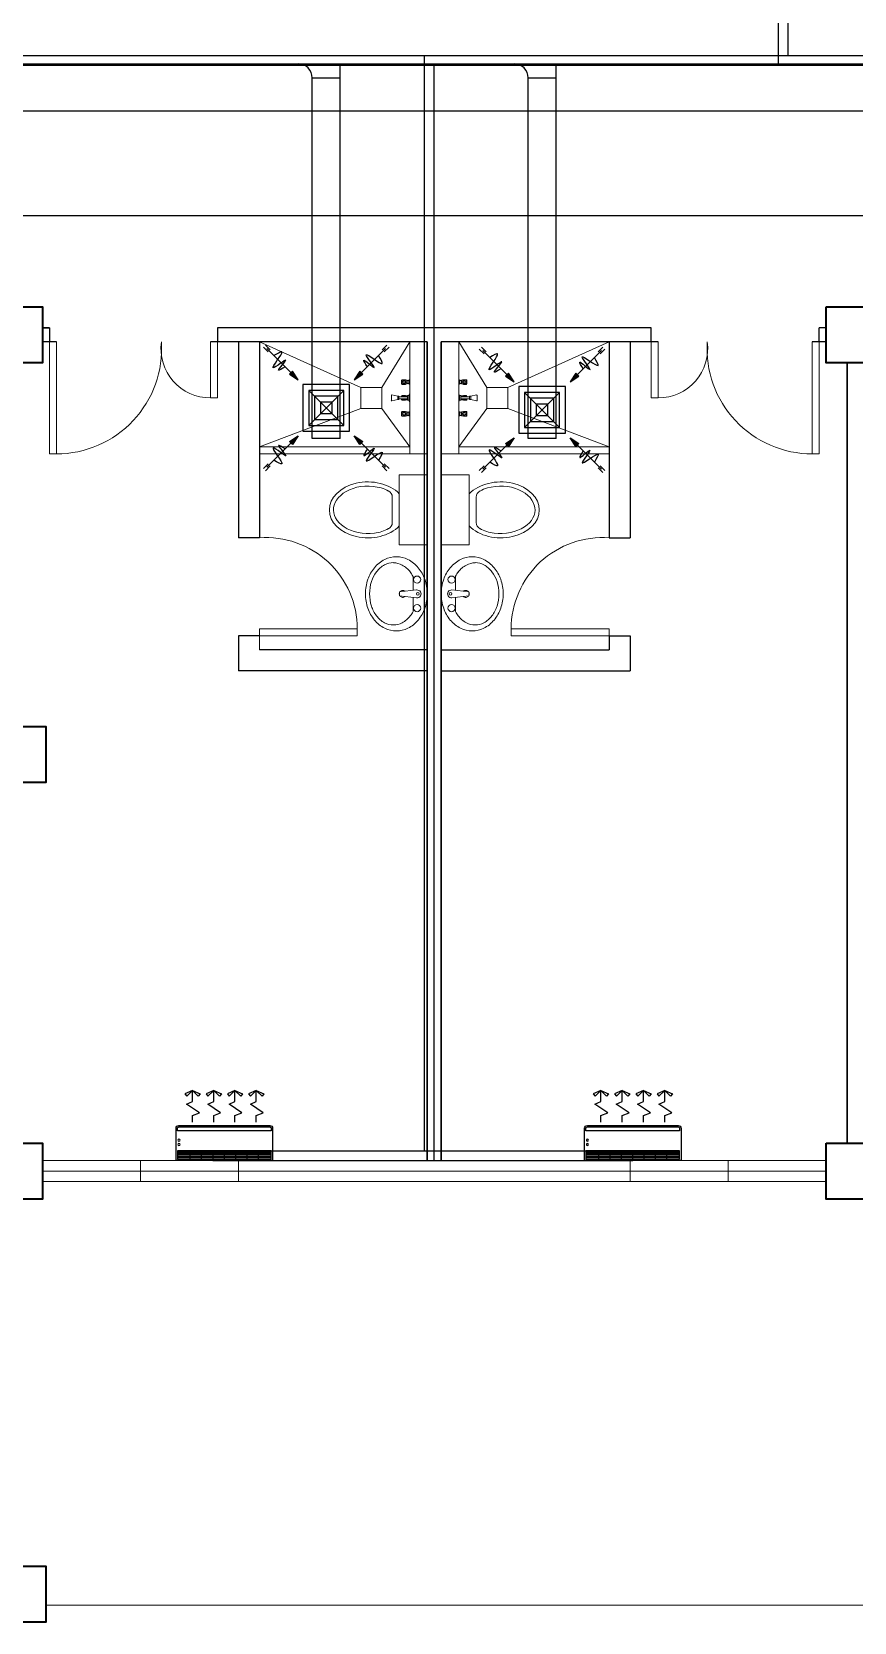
# Model space of a CAD drawing. Header units: millimetres. Extents: x 103 to 228, y 86 to 129.
# Drawn here: x 129.42 to 135.3, y 86.23 to 97.6 of the extents above; entities that cross this region are included whole.
import ezdxf

# ---------------------------------------------------------------- set-up
doc = ezdxf.new("R2010")
doc.units = ezdxf.units.MM
for name, color, linetype in [('ahu line', 150, 'Continuous'), ('AIR', 7, 'Continuous'), ('AIR-00', 8, 'Continuous'), ('AIR-02', 2, 'Continuous'), ('AIR-03', 30, 'Continuous'), ('exhaust', 130, 'Continuous'), ('fcu line', 3, 'Continuous'), ('fcu return', 240, 'Continuous')]:
    doc.layers.add(name, color=color, linetype=linetype)

# ---------------------------------------------------------------- blocks, each defined once
blk = doc.blocks.new('CARRIER-S30-32 (FCD)')
at = {"layer": 'AIR-00'}
for p, q in [((0.825, -0.05), (-0.825, -0.05)), ((0.825, -0.075), (-0.825, -0.075)), ((0.825, -0.1), (-0.825, -0.1)), ((0.825, -0.125), (-0.825, -0.125)), ((0.825, -0.15), (-0.825, -0.15)), ((-0.6, -0.025), (-0.6, -0.175)), ((-0.4, -0.025), (-0.4, -0.175)), ((-0.2, -0.025), (-0.2, -0.175)), ((0, -0.025), (0, -0.175)), ((0.2, -0.025), (0.2, -0.175)), ((0.4, -0.025), (0.4, -0.175)), ((0.6, -0.025), (0.6, -0.175))]:
    blk.add_line(p, q, dxfattribs=at)
for points in [[(-0.825, -0.025), (0.825, -0.025), (0.825, -0.175), (-0.825, -0.175)], [(-0.664, -1.134), (-0.562, -1.239), (-0.697, -1.177)], [(-0.461, -1.134), (-0.562, -1.239), (-0.428, -1.177)], [(-0.289, -1.134), (-0.188, -1.239), (-0.322, -1.177)], [(-0.086, -1.134), (-0.188, -1.239), (-0.053, -1.177)], [(0.086, -1.134), (0.187, -1.239), (0.053, -1.177)], [(0.289, -1.134), (0.187, -1.239), (0.322, -1.177)], [(0.461, -1.134), (0.562, -1.239), (0.428, -1.177)], [(0.664, -1.134), (0.562, -1.239), (0.697, -1.177)]]:
    blk.add_lwpolyline(points, close=True, dxfattribs=at)
blk.add_lwpolyline([(-0.8, -0.595), (0.8, -0.595, 0.414214), (0.825, -0.57), (0.825, -0.525), (-0.825, -0.525), (-0.825, -0.57, 0.414214)], format="xyb", close=True, dxfattribs=at)
for points in [[(-0.562, -0.678), (-0.562, -0.794), (-0.44, -0.843), (-0.667, -0.996), (-0.562, -1.044), (-0.562, -1.239)], [(-0.188, -0.678), (-0.188, -0.794), (-0.065, -0.843), (-0.292, -0.996), (-0.188, -1.044), (-0.188, -1.239)], [(0.187, -0.678), (0.187, -0.794), (0.31, -0.843), (0.083, -0.996), (0.187, -1.044), (0.187, -1.239)], [(0.562, -0.678), (0.562, -0.794), (0.685, -0.843), (0.458, -0.996), (0.562, -1.044), (0.562, -1.239)]]:
    blk.add_lwpolyline(points, dxfattribs=at)
at = {"layer": 'AIR-02'}
for centre in [(-0.8, -0.285), (-0.8, -0.36)]:
    blk.add_circle(centre, 0.0187, dxfattribs=at)
at = {"layer": 'AIR-03'}
blk.add_lwpolyline([(-0.8, -0.62), (0.8, -0.62, 0.414214), (0.85, -0.57), (0.85, 0), (-0.85, 0), (-0.85, -0.57, 0.414214)], format="xyb", close=True, dxfattribs=at)
blk = doc.blocks.new('GRILL-C-IN')
at = {"layer": 'AIR-00', "ltscale": 3}
for p, q in [((-0.623, 0.601), (-0.674, 0.651)), ((-0.601, 0.623), (-0.651, 0.674)), ((-0.637, 0.637), (-0.3, 0.3)), ((0.637, 0.637), (0.3, 0.3)), ((0.601, 0.623), (0.651, 0.674)), ((0.623, 0.601), (0.674, 0.651)), ((-0.637, -0.637), (-0.3, -0.3)), ((0.637, -0.637), (0.3, -0.3)), ((-0.623, -0.601), (-0.674, -0.651)), ((-0.601, -0.623), (-0.651, -0.674)), ((0.601, -0.623), (0.651, -0.674)), ((0.623, -0.601), (0.674, -0.651))]:
    blk.add_line(p, q, dxfattribs=at)
at = {"layer": 'AIR-00', "color": 50}
for p, q in [((-0.188, 0.187), (0.187, -0.188)), ((0.187, 0.187), (-0.188, -0.188))]:
    blk.add_line(p, q, dxfattribs=at)
at = {"layer": 'AIR-00', "ltscale": 3}
for points in [[(-0.362, 0.393), (-0.393, 0.362), (-0.3, 0.3)], [(0.393, 0.362), (0.362, 0.393), (0.3, 0.3)], [(-0.362, -0.393), (-0.393, -0.362), (-0.3, -0.3)], [(0.393, -0.362), (0.362, -0.393), (0.3, -0.3)]]:
    blk.add_lwpolyline(points, close=True, dxfattribs=at)
at = {"layer": 'AIR-00', "color": 50}
for points in [[(-0.188, -0.188), (0.187, -0.188), (0.187, 0.187), (-0.188, 0.187)], [(-0.125, -0.125), (0.125, -0.125), (0.125, 0.125), (-0.125, 0.125)], [(-0.062, -0.062), (0.062, -0.062), (0.062, 0.062), (-0.062, 0.062)]]:
    blk.add_lwpolyline(points, close=True, dxfattribs=at)
at = {"layer": 'AIR-00', "ltscale": 3}
for points in [[(-0.441, 0.441), (-0.512, 0.404), (-0.432, 0.514), (-0.568, 0.43), (-0.477, 0.6), (-0.561, 0.561)], [(0.441, 0.441), (0.404, 0.512), (0.514, 0.432), (0.43, 0.568), (0.6, 0.477), (0.561, 0.561)], [(-0.441, -0.441), (-0.512, -0.404), (-0.432, -0.514), (-0.568, -0.43), (-0.477, -0.6), (-0.561, -0.561)], [(0.441, -0.441), (0.404, -0.512), (0.514, -0.432), (0.43, -0.568), (0.6, -0.477), (0.561, -0.561)]]:
    blk.add_spline(points, degree=3, dxfattribs=at)
for points in [[(-0.3, 0.3), (-0.362, 0.393), (-0.393, 0.362)], [(0.3, 0.3), (0.393, 0.362), (0.362, 0.393)], [(-0.3, -0.3), (-0.362, -0.393), (-0.393, -0.362)], [(0.3, -0.3), (0.393, -0.362), (0.362, -0.393)]]:
    blk.add_solid(points, dxfattribs=at)
at = {"layer": 'AIR-03', "color": 6}
blk.add_lwpolyline([(-0.25, -0.25), (0.25, -0.25), (0.25, 0.25), (-0.25, 0.25)], close=True, dxfattribs=at)

msp = doc.modelspace()

# ---------------------------------------------------------------- linework, layer by layer
at = {"color": 8, "lineweight": 25}
for p, q in [((129.55, 95.482), (129.5, 95.482)), ((129.5, 95.482), (129.55, 95.482)), ((129.55, 95.482), (129.55, 95.382)), ((133.85, 95.482), (130.75, 95.482)), ((130.75, 95.482), (130.75, 95.382)), ((133.85, 95.382), (133.85, 95.482)), ((135.1, 95.482), (135.05, 95.482)), ((135.05, 95.382), (135.05, 95.482)), ((129.6, 95.382), (129.5, 95.382)), ((132.25, 95.382), (130.7, 95.382)), ((132.25, 89.532), (132.25, 95.382)), ((132.25, 95.382), (132.25, 89.532)), ((132.35, 89.532), (132.35, 95.382)), ((132.35, 95.382), (132.35, 89.532)), ((133.9, 95.382), (132.35, 95.382)), ((135.1, 95.382), (135, 95.382)), ((135.25, 89.657), (135.25, 95.232)), ((135.25, 95.232), (135.25, 89.657)), ((132.25, 92.996), (132.25, 94.946))]:
    msp.add_line(p, q, dxfattribs=at)
at = {"color": 8, "lineweight": 25, "ltscale": 0.3}
for p, q in [((130.9, 95.382), (130.9, 93.982)), ((131.05, 95.382), (131.05, 93.982)), ((133.55, 95.382), (133.55, 93.982)), ((133.7, 95.382), (133.7, 93.982)), ((131.05, 93.982), (130.9, 93.982)), ((133.55, 93.982), (133.7, 93.982)), ((130.9, 93.282), (130.9, 93.032)), ((131.05, 93.282), (130.9, 93.282)), ((133.55, 93.282), (133.55, 93.182)), ((133.55, 93.282), (133.7, 93.282)), ((133.7, 93.282), (133.7, 93.032)), ((132.25, 93.182), (131.05, 93.182)), ((132.35, 93.182), (133.55, 93.182)), ((132.25, 93.032), (130.9, 93.032)), ((132.35, 93.032), (133.7, 93.032))]:
    msp.add_line(p, q, dxfattribs=at)
at = {"color": 8, "lineweight": 9}
for p, q in [((132.125, 95.382), (131.05, 95.382)), ((132.125, 95.382), (132.125, 94.582)), ((132.475, 95.382), (132.475, 94.582)), ((132.039, 94.994), (131.997, 95.003)), ((132.066, 95.109), (132.066, 95.083)), ((132.066, 95.109), (132.067, 95.109)), ((132.066, 95.083), (132.067, 95.083)), ((132.067, 95.109), (132.069, 95.112)), ((132.067, 95.109), (132.067, 95.083)), ((132.067, 95.083), (132.069, 95.079)), ((132.069, 95.112), (132.069, 95.079)), ((132.069, 95.112), (132.091, 95.112)), ((132.069, 95.079), (132.091, 95.079)), ((132.078, 95.109), (132.09, 95.109)), ((132.078, 95.102), (132.09, 95.102)), ((132.078, 95.09), (132.09, 95.09)), ((132.078, 95.083), (132.09, 95.083)), ((132.091, 95.112), (132.095, 95.11)), ((132.091, 95.109), (132.091, 95.102)), ((132.091, 95.083), (132.091, 95.09)), ((132.091, 95.079), (132.095, 95.081)), ((132.097, 95.11), (132.103, 95.11)), ((132.097, 95.082), (132.103, 95.082)), ((132.103, 95.11), (132.105, 95.109)), ((132.103, 95.11), (132.103, 95.082)), ((132.103, 95.082), (132.105, 95.082)), ((132.105, 95.109), (132.105, 95.082)), ((132.117, 95.107), (132.105, 95.107)), ((132.117, 95.084), (132.105, 95.084)), ((132.124, 95.113), (132.117, 95.109)), ((132.117, 95.109), (132.117, 95.082)), ((132.124, 95.079), (132.117, 95.082)), ((132.119, 94.999), (132.125, 95.011)), ((132.124, 95.113), (132.124, 95.079)), ((132.124, 95.113), (132.125, 95.113)), ((132.124, 95.079), (132.125, 95.079)), ((132.125, 95.113), (132.125, 95.079)), ((132.125, 95.011), (132.125, 94.953)), ((132.475, 95.113), (132.475, 95.079)), ((132.475, 95.113), (132.475, 95.079)), ((132.475, 95.113), (132.482, 95.109)), ((132.475, 95.113), (132.475, 95.113)), ((132.475, 95.079), (132.482, 95.082)), ((132.475, 95.079), (132.475, 95.079)), ((132.48, 94.999), (132.475, 95.011)), ((132.475, 95.011), (132.475, 94.953)), ((132.482, 95.109), (132.482, 95.082)), ((132.482, 95.107), (132.494, 95.107)), ((132.482, 95.084), (132.494, 95.084)), ((132.496, 95.11), (132.494, 95.109)), ((132.494, 95.109), (132.494, 95.082)), ((132.496, 95.082), (132.494, 95.082)), ((132.496, 95.11), (132.496, 95.082)), ((132.502, 95.11), (132.496, 95.11)), ((132.502, 95.082), (132.496, 95.082)), ((132.508, 95.112), (132.504, 95.11)), ((132.508, 95.079), (132.504, 95.081)), ((132.53, 95.112), (132.508, 95.112)), ((132.508, 95.109), (132.508, 95.102)), ((132.508, 95.083), (132.508, 95.09)), ((132.53, 95.079), (132.508, 95.079)), ((132.521, 95.109), (132.509, 95.109)), ((132.521, 95.102), (132.509, 95.102)), ((132.521, 95.09), (132.509, 95.09)), ((132.521, 95.083), (132.509, 95.083)), ((132.53, 95.112), (132.53, 95.079)), ((132.532, 95.109), (132.53, 95.112)), ((132.532, 95.083), (132.53, 95.079)), ((132.532, 95.109), (132.532, 95.083)), ((132.533, 95.109), (132.532, 95.109)), ((132.533, 95.083), (132.532, 95.083)), ((132.533, 95.109), (132.533, 95.083)), ((132.56, 94.994), (132.602, 95.003)), ((131.993, 94.963), (131.993, 95.001)), ((132.039, 94.97), (131.997, 94.961)), ((132.047, 94.994), (132.039, 94.994)), ((132.039, 94.994), (132.039, 94.97)), ((132.039, 94.994), (132.039, 94.97)), ((132.039, 94.97), (132.047, 94.97)), ((132.047, 94.97), (132.047, 94.994)), ((132.047, 94.99), (132.109, 94.99)), ((132.109, 94.975), (132.047, 94.975)), ((132.066, 94.995), (132.066, 94.99)), ((132.066, 94.995), (132.067, 94.995)), ((132.066, 94.975), (132.066, 94.969)), ((132.066, 94.969), (132.067, 94.969)), ((132.067, 94.995), (132.069, 94.999)), ((132.067, 94.995), (132.067, 94.99)), ((132.067, 94.975), (132.067, 94.969)), ((132.067, 94.969), (132.069, 94.965)), ((132.069, 94.999), (132.069, 94.99)), ((132.069, 94.999), (132.091, 94.999)), ((132.069, 94.975), (132.069, 94.965)), ((132.069, 94.965), (132.091, 94.965)), ((132.078, 94.995), (132.09, 94.995)), ((132.078, 94.969), (132.09, 94.969)), ((132.091, 94.999), (132.095, 94.997)), ((132.091, 94.995), (132.091, 94.99)), ((132.091, 94.969), (132.091, 94.975)), ((132.091, 94.965), (132.095, 94.968)), ((132.097, 94.996), (132.103, 94.996)), ((132.097, 94.968), (132.103, 94.968)), ((132.103, 94.996), (132.103, 94.99)), ((132.103, 94.996), (132.105, 94.995)), ((132.103, 94.975), (132.103, 94.968)), ((132.103, 94.968), (132.105, 94.969)), ((132.105, 94.995), (132.105, 94.99)), ((132.109, 94.993), (132.105, 94.993)), ((132.105, 94.975), (132.105, 94.969)), ((132.109, 94.971), (132.105, 94.971)), ((132.109, 94.965), (132.109, 94.999)), ((132.109, 94.999), (132.119, 94.999)), ((132.109, 94.99), (132.109, 94.975)), ((132.119, 94.965), (132.109, 94.965)), ((132.119, 94.965), (132.119, 94.999)), ((132.119, 94.999), (132.119, 94.965)), ((132.125, 94.953), (132.119, 94.965)), ((132.475, 94.953), (132.48, 94.965)), ((132.48, 94.965), (132.48, 94.999)), ((132.49, 94.999), (132.48, 94.999)), ((132.48, 94.999), (132.48, 94.965)), ((132.48, 94.965), (132.49, 94.965)), ((132.49, 94.965), (132.49, 94.999)), ((132.49, 94.993), (132.494, 94.993)), ((132.552, 94.99), (132.49, 94.99)), ((132.49, 94.99), (132.49, 94.975)), ((132.49, 94.975), (132.552, 94.975)), ((132.49, 94.971), (132.494, 94.971)), ((132.496, 94.996), (132.494, 94.995)), ((132.494, 94.995), (132.494, 94.99)), ((132.494, 94.975), (132.494, 94.969)), ((132.496, 94.968), (132.494, 94.969)), ((132.496, 94.996), (132.496, 94.99)), ((132.502, 94.996), (132.496, 94.996)), ((132.496, 94.975), (132.496, 94.968)), ((132.502, 94.968), (132.496, 94.968)), ((132.508, 94.999), (132.504, 94.997)), ((132.508, 94.965), (132.504, 94.968)), ((132.53, 94.999), (132.508, 94.999)), ((132.508, 94.995), (132.508, 94.99)), ((132.508, 94.969), (132.508, 94.975)), ((132.53, 94.965), (132.508, 94.965)), ((132.521, 94.995), (132.509, 94.995)), ((132.521, 94.969), (132.509, 94.969)), ((132.53, 94.999), (132.53, 94.99)), ((132.532, 94.995), (132.53, 94.999)), ((132.53, 94.975), (132.53, 94.965)), ((132.532, 94.969), (132.53, 94.965)), ((132.532, 94.995), (132.532, 94.99)), ((132.533, 94.995), (132.532, 94.995)), ((132.532, 94.975), (132.532, 94.969)), ((132.533, 94.969), (132.532, 94.969)), ((132.533, 94.995), (132.533, 94.99)), ((132.533, 94.975), (132.533, 94.969)), ((132.552, 94.994), (132.56, 94.994)), ((132.552, 94.97), (132.552, 94.994)), ((132.56, 94.97), (132.552, 94.97)), ((132.56, 94.994), (132.56, 94.97)), ((132.56, 94.994), (132.56, 94.97)), ((132.56, 94.97), (132.602, 94.961)), ((132.606, 94.963), (132.606, 95.001)), ((132.066, 94.882), (132.067, 94.882)), ((132.066, 94.882), (132.066, 94.855)), ((132.066, 94.855), (132.067, 94.855)), ((132.067, 94.882), (132.069, 94.885)), ((132.067, 94.882), (132.067, 94.855)), ((132.067, 94.855), (132.069, 94.852)), ((132.069, 94.885), (132.091, 94.885)), ((132.069, 94.885), (132.069, 94.852)), ((132.069, 94.852), (132.091, 94.852)), ((132.078, 94.882), (132.09, 94.882)), ((132.078, 94.875), (132.09, 94.875)), ((132.078, 94.862), (132.09, 94.862)), ((132.078, 94.855), (132.09, 94.855)), ((132.091, 94.885), (132.095, 94.883)), ((132.091, 94.882), (132.091, 94.874)), ((132.091, 94.855), (132.091, 94.863)), ((132.091, 94.852), (132.095, 94.854)), ((132.097, 94.882), (132.103, 94.882)), ((132.097, 94.854), (132.103, 94.854)), ((132.103, 94.882), (132.103, 94.854)), ((132.103, 94.882), (132.105, 94.882)), ((132.103, 94.854), (132.105, 94.855)), ((132.105, 94.882), (132.105, 94.855)), ((132.117, 94.88), (132.105, 94.88)), ((132.117, 94.857), (132.105, 94.857)), ((132.124, 94.886), (132.117, 94.882)), ((132.117, 94.882), (132.117, 94.855)), ((132.124, 94.851), (132.117, 94.855)), ((132.124, 94.886), (132.125, 94.886)), ((132.124, 94.886), (132.124, 94.851)), ((132.124, 94.851), (132.125, 94.851)), ((132.125, 94.886), (132.125, 94.851)), ((132.475, 94.886), (132.475, 94.886)), ((132.475, 94.886), (132.482, 94.882)), ((132.475, 94.886), (132.475, 94.851)), ((132.475, 94.886), (132.475, 94.851)), ((132.475, 94.851), (132.482, 94.855)), ((132.475, 94.851), (132.475, 94.851)), ((132.482, 94.882), (132.482, 94.855)), ((132.482, 94.88), (132.494, 94.88)), ((132.482, 94.857), (132.494, 94.857)), ((132.494, 94.882), (132.494, 94.855)), ((132.496, 94.882), (132.494, 94.882)), ((132.496, 94.854), (132.494, 94.855)), ((132.502, 94.882), (132.496, 94.882)), ((132.496, 94.882), (132.496, 94.854)), ((132.502, 94.854), (132.496, 94.854)), ((132.508, 94.885), (132.504, 94.883)), ((132.508, 94.852), (132.504, 94.854)), ((132.53, 94.885), (132.508, 94.885)), ((132.508, 94.882), (132.508, 94.874)), ((132.508, 94.855), (132.508, 94.863)), ((132.53, 94.852), (132.508, 94.852)), ((132.521, 94.882), (132.509, 94.882)), ((132.521, 94.875), (132.509, 94.875)), ((132.521, 94.862), (132.509, 94.862)), ((132.521, 94.855), (132.509, 94.855)), ((132.532, 94.882), (132.53, 94.885)), ((132.53, 94.885), (132.53, 94.852)), ((132.532, 94.855), (132.53, 94.852)), ((132.533, 94.882), (132.532, 94.882)), ((132.532, 94.882), (132.532, 94.855)), ((132.533, 94.855), (132.532, 94.855)), ((132.533, 94.882), (132.533, 94.855)), ((132.25, 94.432), (132.05, 94.432)), ((132.05, 94.432), (132.05, 93.932)), ((132.25, 93.932), (132.25, 94.432)), ((132.35, 94.432), (132.55, 94.432)), ((132.35, 93.932), (132.35, 94.432)), ((132.55, 94.432), (132.55, 93.932)), ((132, 94.273), (132, 94.092)), ((132.6, 94.273), (132.6, 94.092)), ((132.05, 93.932), (132.25, 93.932)), ((132.55, 93.932), (132.35, 93.932)), ((132.148, 93.606), (132.148, 93.709)), ((132.452, 93.606), (132.452, 93.709)), ((132.052, 93.597), (132.173, 93.61)), ((132.052, 93.568), (132.173, 93.554)), ((132.547, 93.597), (132.426, 93.61)), ((132.547, 93.568), (132.426, 93.554)), ((129.5, 89.532), (132.25, 89.532)), ((129.5, 89.532), (129.5, 89.382)), ((130.9, 89.457), (129.5, 89.457)), ((130.2, 89.532), (130.2, 89.382)), ((130.9, 89.382), (130.9, 89.532)), ((130.9, 89.457), (133.7, 89.457)), ((132.25, 89.532), (132.35, 89.532)), ((132.35, 89.532), (135.1, 89.532)), ((133.7, 89.532), (133.7, 89.382)), ((135.1, 89.457), (133.7, 89.457)), ((134.4, 89.532), (134.4, 89.382)), ((135.1, 89.382), (135.1, 89.532)), ((129.5, 89.382), (132.35, 89.382)), ((132.25, 89.382), (135.1, 89.382)), ((144.85, 86.357), (129.525, 86.357))]:
    msp.add_line(p, q, dxfattribs=at)
at = {"color": 8, "lineweight": 9, "ltscale": 0.3}
for p, q in [((131.775, 95.057), (131.05, 95.382)), ((131.925, 95.057), (132.125, 95.382)), ((132.675, 95.057), (132.475, 95.382)), ((132.825, 95.057), (133.55, 95.382)), ((131.775, 94.907), (131.05, 94.632)), ((131.925, 94.907), (132.125, 94.632)), ((132.675, 94.907), (132.475, 94.632)), ((132.825, 94.907), (133.55, 94.632))]:
    msp.add_line(p, q, dxfattribs=at)
at = {"color": 8, "lineweight": 13, "ltscale": 0.3}
msp.add_line((131.05, 93.282), (131.05, 93.182), dxfattribs=at)
at = {"color": 8, "lineweight": 35}
for points in [[(129.1, 95.632), (129.5, 95.632), (129.5, 95.232), (129.1, 95.232)], [(135.1, 95.632), (135.5, 95.632), (135.5, 95.232), (135.1, 95.232)], [(129.125, 92.634), (129.525, 92.634), (129.525, 92.234), (129.125, 92.234)], [(129.1, 89.657), (129.5, 89.657), (129.5, 89.257), (129.1, 89.257)], [(135.1, 89.657), (135.5, 89.657), (135.5, 89.257), (135.1, 89.257)], [(129.125, 86.634), (129.525, 86.634), (129.525, 86.234), (129.125, 86.234)]]:
    msp.add_lwpolyline(points, close=True, dxfattribs=at)
at = {"color": 8, "lineweight": 13, "ltscale": 0.03}
for points in [[(129.6, 95.382), (129.55, 95.382), (129.55, 94.582), (129.6, 94.582)], [(130.75, 95.382), (130.7, 95.382), (130.7, 94.982), (130.75, 94.982)], [(133.85, 95.382), (133.9, 95.382), (133.9, 94.982), (133.85, 94.982)], [(135, 95.382), (135.05, 95.382), (135.05, 94.582), (135, 94.582)], [(131.05, 93.282), (131.05, 93.332), (131.75, 93.332), (131.75, 93.282)], [(133.55, 93.282), (133.55, 93.332), (132.85, 93.332), (132.85, 93.282)]]:
    msp.add_lwpolyline(points, close=True, dxfattribs=at)
at = {"color": 8, "lineweight": 9, "ltscale": 0.03}
for points in [[(131.925, 94.907), (131.925, 95.057), (131.775, 95.057), (131.775, 94.907)], [(132.675, 94.907), (132.675, 95.057), (132.825, 95.057), (132.825, 94.907)]]:
    msp.add_lwpolyline(points, close=True, dxfattribs=at)
at = {"color": 8, "lineweight": 9, "ltscale": 0.3}
for points in [[(132.125, 94.632), (131.05, 94.632), (131.05, 94.582), (132.25, 94.582), (132.25, 94.582)], [(132.475, 94.632), (133.55, 94.632), (133.55, 94.582), (132.35, 94.582), (132.35, 94.582)]]:
    msp.add_lwpolyline(points, dxfattribs=at)
at = {"color": 8, "lineweight": 9}
for points in [[(132.029, 93.847, 0.11576), (131.946, 93.828, 0.104047), (131.872, 93.769, 0.090875), (131.825, 93.686, 0.083344), (131.808, 93.582, 0.083344), (131.825, 93.479, 0.090875), (131.872, 93.395, 0.104047), (131.946, 93.336, 0.11576), (132.029, 93.317, 0.11576), (132.111, 93.336, 0.104047), (132.185, 93.395, 0.090875), (132.232, 93.479, 0.083344), (132.25, 93.582, 0.083344), (132.232, 93.686, 0.090875), (132.185, 93.769, 0.104047), (132.111, 93.828, 0.11576)], [(132.571, 93.847, -0.11576), (132.653, 93.828, -0.104047), (132.727, 93.769, -0.090875), (132.774, 93.686, -0.083344), (132.792, 93.582, -0.083344), (132.774, 93.479, -0.090875), (132.727, 93.395, -0.104047), (132.653, 93.336, -0.11576), (132.571, 93.317, -0.11576), (132.488, 93.336, -0.104047), (132.414, 93.395, -0.090875), (132.367, 93.479, -0.083344), (132.35, 93.582, -0.083344), (132.367, 93.686, -0.090875), (132.414, 93.769, -0.104047), (132.488, 93.828, -0.11576)]]:
    msp.add_lwpolyline(points, format="xyb", close=True, dxfattribs=at)
for points in [[(132.008, 93.805, 0.124838), (131.945, 93.789, 0.105788), (131.887, 93.739, 0.086697), (131.851, 93.67, 0.076776), (131.838, 93.582, 0.076776), (131.851, 93.495, 0.086697), (131.887, 93.425, 0.105788), (131.945, 93.375, 0.124838), (132.008, 93.36, 0.124838), (132.07, 93.375, 0.105788), (132.128, 93.425, 0.040067), (132.148, 93.455), (132.148, 93.558, 0.040067)], [(132.592, 93.805, -0.124838), (132.654, 93.789, -0.105788), (132.712, 93.739, -0.086697), (132.748, 93.67, -0.076776), (132.762, 93.582, -0.076776), (132.748, 93.495, -0.086697), (132.712, 93.425, -0.105788), (132.654, 93.375, -0.124838), (132.592, 93.36, -0.124838), (132.529, 93.375, -0.105788), (132.471, 93.425, -0.040067), (132.452, 93.455), (132.452, 93.558, -0.040067)]]:
    msp.add_lwpolyline(points, format="xyb", dxfattribs=at)
for centre, radius in [((132.177, 93.684), 0.0255), ((132.423, 93.684), 0.0255), ((132.183, 93.582), 0.0095), ((132.416, 93.582), 0.0095), ((132.177, 93.48), 0.0255), ((132.423, 93.48), 0.0255)]:
    msp.add_circle(centre, radius, dxfattribs=at)
at = {"color": 8, "lineweight": 13, "ltscale": 0.03}
for centre, radius, start, end in [((129.6, 95.334), 0.752, 270, 3.6952), ((130.7, 95.335), 0.353, 172.3719, 270), ((133.9, 95.335), 0.353, 270, 7.6281), ((135, 95.334), 0.752, 176.3048, 270), ((131.098, 93.332), 0.652, 0, 94.2422), ((133.501, 93.332), 0.652, 85.7578, 180)]:
    msp.add_arc(centre, radius, start, end, dxfattribs=at)
at = {"color": 8, "lineweight": 9}
for centre, radius, start, end in [((131.95, 94.273), 0.05, 0, 61.8499), ((132.65, 94.273), 0.05, 118.1501, 180), ((131.95, 94.092), 0.05, 298.0084, 360), ((132.65, 94.092), 0.05, 180, 241.9916), ((132.008, 93.673), 0.131, 61.5364, 90), ((131.984, 93.629), 0.181, 37.3815, 61.5364), ((132.615, 93.629), 0.181, 118.4636, 142.6185), ((132.592, 93.673), 0.131, 90, 118.4636), ((131.946, 93.601), 0.228, 28.2037, 37.3815), ((132.653, 93.601), 0.228, 142.6185, 151.7963), ((132.075, 93.582), 0.025, 161.3793, 198.6207), ((132.145, 93.582), 0.0948, 171.2026, 188.7974), ((132.075, 93.582), 0.025, 48.7978, 143.6932), ((132.075, 93.582), 0.025, 216.3068, 311.2022), ((132.177, 93.582), 0.028, 263.7545, 96.2455), ((132.423, 93.582), 0.028, 83.7545, 276.2455), ((132.524, 93.582), 0.025, 36.3068, 131.2022), ((132.524, 93.582), 0.025, 228.7978, 323.6932), ((132.454, 93.582), 0.0948, 351.2026, 8.7974), ((132.524, 93.582), 0.025, 341.3793, 18.6207)]:
    msp.add_arc(centre, radius, start, end, dxfattribs=at)
at = {"color": 8, "lineweight": 9, "extrusion": (-2.88216e-41, -4.99074e-41, -1)}
msp.add_ellipse((131.996, 94.999), major_axis=(-0.00268, 0.00268), ratio=1, start_param=6.066732, end_param=7.436794, dxfattribs=at)
at = {"color": 8, "lineweight": 9}
for centre, major_axis, ratio, start_param, end_param in [((132.079, 95.121), (0.00896, 0.00896), 1, 3.15309, 3.864175), ((132.074, 95.096), (0.00268, 0.00268), 1, 1.643677, 3.068487), ((132.079, 95.07), (-0.00896, 0.00896), 1, -0.722807, -0.011722), ((132.079, 95.091), (0.00738, 0.00738), 1, 0.858879, 1.643677), ((132.079, 95.1), (-0.00738, 0.00738), 1, 1.497691, 2.282489), ((132.09, 95.113), (-0.00268, 0.00268), 1, 2.356082, 2.983721), ((132.09, 95.098), (0.00268, 0.00268), 1, 0.157647, 0.785286), ((132.09, 95.093), (0.00268, 0.00268), 1, 3.926878, 4.554518), ((132.09, 95.079), (-0.00268, 0.00268), 1, -1.41315, -0.785511), ((132.084, 95.124), (-0.0118, 0.0118), 1, 2.876824, 3.009049), ((132.085, 95.091), (-0.00887, 0.00887), 1, 4.509022, 4.870036), ((132.085, 95.101), (-0.00887, 0.00887), 1, 2.983721, 3.344735), ((132.084, 95.067), (0.0118, 0.0118), 1, 0.132318, 0.264544), ((132.097, 95.114), (-0.00268, 0.00268), 1, 1.862141, 2.356082), ((132.092, 95.096), (0.00268, 0.00268), 1, 4.915531, 6.079819), ((132.097, 95.078), (-0.00268, 0.00268), 1, -0.785511, -0.291569), ((132.603, 94.999), (-0.00268, -0.00268), 1, 2.92514, 4.295202), ((131.996, 94.965), (-0.00268, 0.00268), 1, 1.354119, 2.724181), ((132.079, 95.008), (0.00896, 0.00896), 1, 3.15309, 3.864175), ((132.079, 94.956), (0.00896, 0.00896), 1, 0.847989, 1.559075), ((132.09, 94.999), (0.00268, 0.00268), 1, 3.926878, 4.554518), ((132.09, 94.965), (0.00268, 0.00268), 1, 0.157647, 0.785286), ((132.084, 95.01), (-0.0118, 0.0118), 1, 2.876824, 3.009049), ((132.084, 94.954), (-0.0118, 0.0118), 1, -1.438478, -1.306252), ((132.097, 95), (0.00268, 0.00268), 1, 3.432937, 3.926878), ((132.097, 94.964), (0.00268, 0.00268), 1, 0.785286, 1.279227), ((132.079, 94.894), (0.00896, 0.00896), 1, 3.15309, 3.864175), ((132.074, 94.868), (0.00268, 0.00268), 1, 1.643677, 3.068487), ((132.079, 94.843), (-0.00896, 0.00896), 1, -0.722807, -0.011722), ((132.079, 94.864), (0.00738, 0.00738), 1, 0.858879, 1.643677), ((132.079, 94.873), (-0.00738, 0.00738), 1, 1.497691, 2.282489), ((132.09, 94.885), (-0.00268, 0.00268), 1, 2.356082, 2.983721), ((132.09, 94.871), (0.00268, 0.00268), 1, 0.157647, 0.785286), ((132.09, 94.866), (0.00268, 0.00268), 1, 3.926878, 4.554518), ((132.09, 94.852), (-0.00268, 0.00268), 1, -1.41315, -0.785511), ((132.084, 94.897), (0.0118, 0.0118), 1, 4.44762, 4.579846), ((132.085, 94.864), (-0.00887, 0.00887), 1, 4.509022, 4.870036), ((132.085, 94.873), (-0.00887, 0.00887), 1, 2.983721, 3.344735), ((132.084, 94.84), (0.0118, 0.0118), 1, 0.132318, 0.264544), ((132.097, 94.886), (-0.00268, 0.00268), 1, 1.862141, 2.356082), ((132.092, 94.868), (0.00268, 0.00268), 1, 4.915531, 6.079819), ((132.097, 94.851), (-0.00268, 0.00268), 1, -0.785511, -0.291569), ((131.825, 94.182), (0.275, 0), 0.727273, 0.612555, 5.670631)]:
    msp.add_ellipse(centre, major_axis=major_axis, ratio=ratio, start_param=start_param, end_param=end_param, dxfattribs=at)
at = {"color": 8, "lineweight": 9, "extrusion": (2.88216e-41, -4.99074e-41, -1)}
for centre, major_axis, start_param, end_param in [((132.502, 95.114), (0.00268, -0.00268), 0.291344, 0.785286), ((132.502, 95.078), (0.00268, -0.00268), 3.926878, 4.42082), ((132.507, 95.096), (-0.00268, -0.00268), 0.203142, 1.36743), ((132.514, 95.091), (-0.00887, -0.00887), 1.36743, 1.728443), ((132.514, 95.101), (0.00887, -0.00887), 1.412925, 1.773938), ((132.515, 95.124), (-0.0118, -0.0118), -0.264769, -0.132543), ((132.515, 95.067), (-0.0118, -0.0118), 1.703115, 1.83534), ((132.509, 95.113), (-0.00268, -0.00268), -0.785511, -0.157871), ((132.509, 95.098), (0.00268, -0.00268), 3.299239, 3.926878), ((132.509, 95.093), (0.00268, -0.00268), 0.785286, 1.412925), ((132.509, 95.079), (0.00268, -0.00268), 3.299239, 3.926878), ((132.52, 95.121), (-0.00896, -0.00896), -1.559299, -0.848214), ((132.52, 95.091), (0.00738, -0.00738), 4.000472, 4.78527), ((132.52, 95.1), (-0.00738, -0.00738), 4.639283, 5.424081), ((132.52, 95.07), (0.00896, -0.00896), 3.989582, 4.700667), ((132.525, 95.096), (0.00268, -0.00268), 4.78527, 6.21008), ((132.502, 95), (-0.00268, -0.00268), -1.279452, -0.785511), ((132.502, 94.964), (0.00268, -0.00268), 3.926878, 4.42082), ((132.515, 95.01), (0.0118, -0.0118), 1.306028, 1.438253), ((132.515, 94.954), (0.0118, -0.0118), 3.273911, 3.406137), ((132.509, 94.999), (-0.00268, -0.00268), -0.785511, -0.157871), ((132.509, 94.965), (0.00268, -0.00268), 3.299239, 3.926878), ((132.52, 95.008), (0.00896, -0.00896), 0.011497, 0.722582), ((132.52, 94.956), (-0.00896, -0.00896), 2.418785, 3.129871), ((132.603, 94.965), (0.00268, -0.00268), 6.066508, 7.43657), ((132.502, 94.886), (-0.00268, -0.00268), -1.279452, -0.785511), ((132.502, 94.851), (-0.00268, -0.00268), 2.356082, 2.850023), ((132.507, 94.868), (-0.00268, -0.00268), 0.203142, 1.36743), ((132.514, 94.864), (0.00887, -0.00887), 2.938226, 3.299239), ((132.514, 94.873), (-0.00887, -0.00887), -0.157871, 0.203142), ((132.515, 94.897), (-0.0118, -0.0118), -0.264769, -0.132543), ((132.515, 94.84), (-0.0118, -0.0118), 1.703115, 1.83534), ((132.509, 94.885), (0.00268, -0.00268), 0.785286, 1.412925), ((132.509, 94.871), (0.00268, -0.00268), 3.299239, 3.926878), ((132.509, 94.866), (0.00268, -0.00268), 0.785286, 1.412925), ((132.509, 94.852), (-0.00268, -0.00268), 1.728443, 2.356082), ((132.52, 94.894), (-0.00896, -0.00896), -1.559299, -0.848214), ((132.52, 94.864), (0.00738, -0.00738), 4.000472, 4.78527), ((132.52, 94.873), (0.00738, -0.00738), 6.21008, 6.994878), ((132.52, 94.843), (-0.00896, -0.00896), 2.418785, 3.129871), ((132.525, 94.868), (-0.00268, -0.00268), 3.214474, 4.639283)]:
    msp.add_ellipse(centre, major_axis=major_axis, ratio=1, start_param=start_param, end_param=end_param, dxfattribs=at)
at = {"color": 8, "lineweight": 9, "extrusion": (0, 0, -1)}
msp.add_ellipse((132.775, 94.182), major_axis=(-0.275, 0), ratio=0.727273, start_param=0.612555, end_param=5.670631, dxfattribs=at)
at = {"color": 8, "lineweight": 9}
for points in [[(131.973, 94.317), (131.957, 94.326), (131.939, 94.333), (131.847, 94.36), (131.76, 94.355), (131.629, 94.297), (131.587, 94.247), (131.574, 94.149), (131.6, 94.097), (131.711, 94.023), (131.795, 94.005), (131.909, 94.02), (131.943, 94.032), (131.973, 94.048)], [(132.626, 94.317), (132.642, 94.326), (132.66, 94.333), (132.752, 94.36), (132.839, 94.355), (132.97, 94.297), (133.012, 94.247), (133.025, 94.149), (132.999, 94.097), (132.888, 94.023), (132.804, 94.005), (132.691, 94.02), (132.656, 94.032), (132.626, 94.048)]]:
    msp.add_open_spline(points, degree=3, knots=[0.937253, 0.937253, 0.937253, 0.937253, 1.185372, 1.185372, 2.113864, 2.113864, 3.042356, 3.042356, 3.970847, 3.970847, 4.899339, 4.899339, 5.346062, 5.346062, 5.346062, 5.346062], dxfattribs=at)
at = {"layer": 'ahu line', "linetype": 'Continuous'}
for p, q in [((153.212, 97.032), (122.675, 97.032)), ((153.212, 96.282), (122.475, 96.282))]:
    msp.add_line(p, q, dxfattribs=at)
at = {"layer": 'exhaust'}
for p, q in [((121.229, 97.369), (153.933, 97.369)), ((131.628, 94.693), (131.628, 97.369)), ((133.17, 94.693), (133.17, 97.369)), ((131.428, 94.693), (131.428, 97.269)), ((131.428, 97.269), (131.628, 97.269)), ((132.97, 94.693), (132.97, 97.269)), ((132.97, 97.269), (133.17, 97.269)), ((131.628, 94.693), (131.428, 94.693)), ((133.17, 94.693), (132.97, 94.693))]:
    msp.add_line(p, q, dxfattribs=at)
for centre in [(131.328, 97.269), (132.87, 97.269)]:
    msp.add_arc(centre, 0.1, 0, 90, dxfattribs=at)
at = {"layer": 'fcu line', "linetype": 'Continuous'}
for p, q in [((134.756, 101.522), (134.756, 97.357)), ((153.312, 97.357), (118.535, 97.357)), ((132.3, 89.532), (132.3, 97.357)), ((130.718, 89.532), (133.718, 89.532)), ((130.718, 89.532), (133.718, 89.532))]:
    msp.add_line(p, q, dxfattribs=at)
at = {"layer": 'fcu return', "linetype": 'Continuous'}
for p, q in [((134.826, 101.522), (134.826, 97.427)), ((153.242, 97.427), (118.535, 97.427)), ((132.23, 89.602), (132.23, 97.427)), ((130.718, 89.602), (133.718, 89.602))]:
    msp.add_line(p, q, dxfattribs=at)

# ---------------------------------------------------------------- block references
at = {"layer": 'AIR', "xscale": 0.6658363358532475, "yscale": 0.6658363358532475, "zscale": 0.6658363358532475}
for p in [(131.528, 94.911), (133.07, 94.897)]:
    msp.add_blockref('GRILL-C-IN', p, dxfattribs=at)
at = {"layer": 'AIR', "xscale": -0.4053817101480872, "yscale": 0.4053817101480872, "zscale": 0.4053817101480872, "rotation": 180}
for p in [(130.8, 89.532), (133.718, 89.532)]:
    msp.add_blockref('CARRIER-S30-32 (FCD)', p, dxfattribs=at)

doc.saveas('drawing.dxf')
